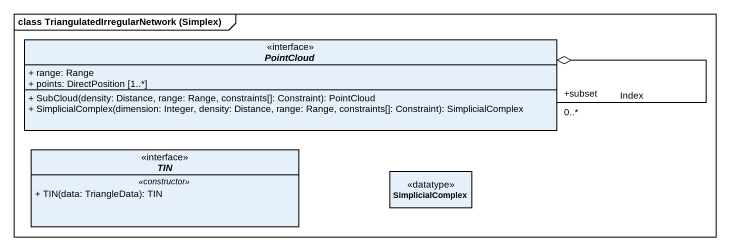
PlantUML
@startuml
mainframe class TriangulatedIrregularNetwork (Simplex)
hide circle
hide empty members
skinparam classAttributeIconSize 0
interface PointCloud {
  + range: Range
  + points: DirectPosition [1..*]
  + SubCloud(density: Distance, range: Range, constraints[]: Constraint): PointCloud
  + SimplicialComplex(dimension: Integer, density: Distance, range: Range, constraints[]: Constraint): SimplicialComplex
}
interface TIN {
  .. <<constructor>> ..
  + TIN(data: TriangleData): TIN
}
class SimplicialComplex <<datatype>>
PointCloud "+subset\n0..*" --o PointCloud : Index
@enduml
